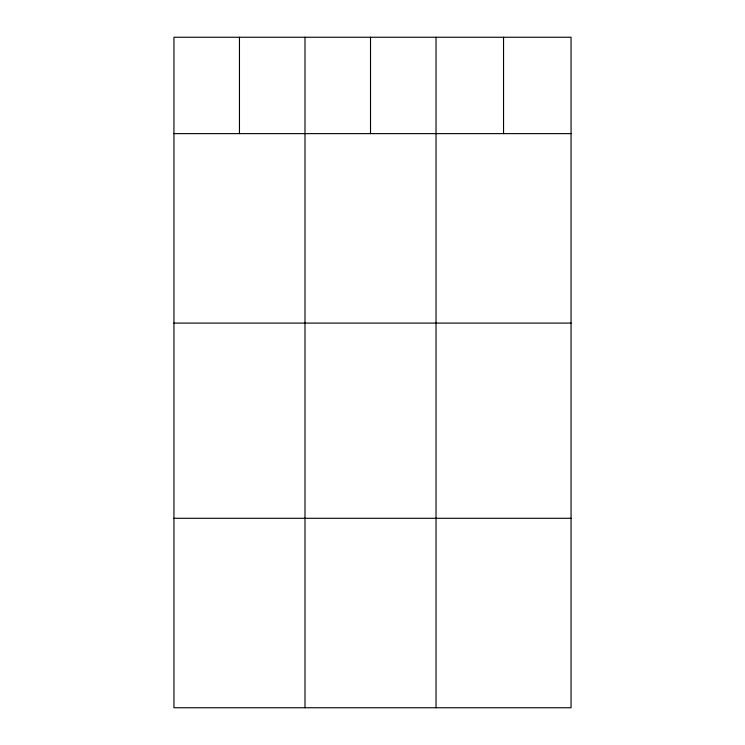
<?xml version="1.0" encoding="UTF-8"?>
<svg xmlns="http://www.w3.org/2000/svg" width="745" height="745" viewBox="0 0 745 745"><rect width="100%" height="100%" fill="white"/><g stroke="black" fill="none" stroke-linecap="round" stroke-linejoin="round"><path stroke-width="1.12" d="M571.061 133.625L571.061 707.75L173.939 707.75L173.939 37.25L571.061 37.25L571.061 133.625L173.939 133.625M173.939 323.088L571.061 323.088M173.939 518.287L571.061 518.287M503.546 37.25L503.546 133.625M436.039 37.25L436.039 707.75M370.516 37.25L370.516 133.625M304.994 37.25L304.994 707.75M239.462 37.25L239.462 133.625"/></g></svg>
